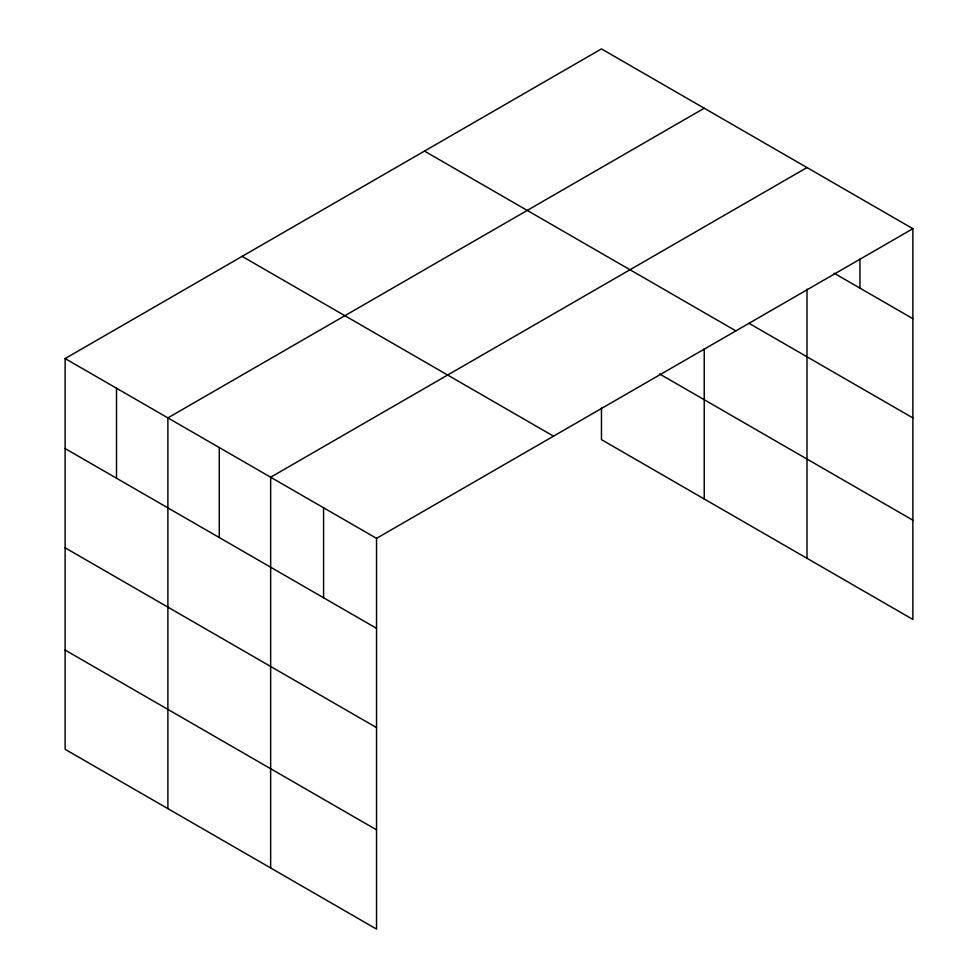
<?xml version="1.0" encoding="UTF-8"?>
<svg xmlns="http://www.w3.org/2000/svg" width="978" height="978" viewBox="0 0 978 978"><rect width="100%" height="100%" fill="white"/><g stroke="black" fill="none" stroke-linecap="round" stroke-linejoin="round"><path stroke-width="1.47" d="M65.123 358.559L376.53 538.352L376.53 929.1L65.123 749.307L65.123 358.559L601.47 48.9L912.877 228.693L912.877 619.441L601.47 439.648L601.47 408.07M704.233 108.228L167.886 417.887L167.886 808.635M806.997 167.556L270.649 477.227L270.649 867.975M376.53 538.352L912.877 228.693M834.112 273.204L912.877 318.681M749.038 323.327L912.877 417.924M424.476 151.089L735.884 330.882M659.441 373.865L912.877 520.186M242.116 256.37L553.524 436.164M65.123 448.547L376.53 628.341M65.123 547.802L376.53 727.595M65.123 650.064L376.53 829.845M859.943 259.133L859.943 288.119M806.997 289.133L806.997 558.316M704.233 348.596L704.233 498.976M323.584 507.79L323.584 597.778M219.268 447.557L219.268 537.545M116.504 388.229L116.504 478.218"/></g></svg>
